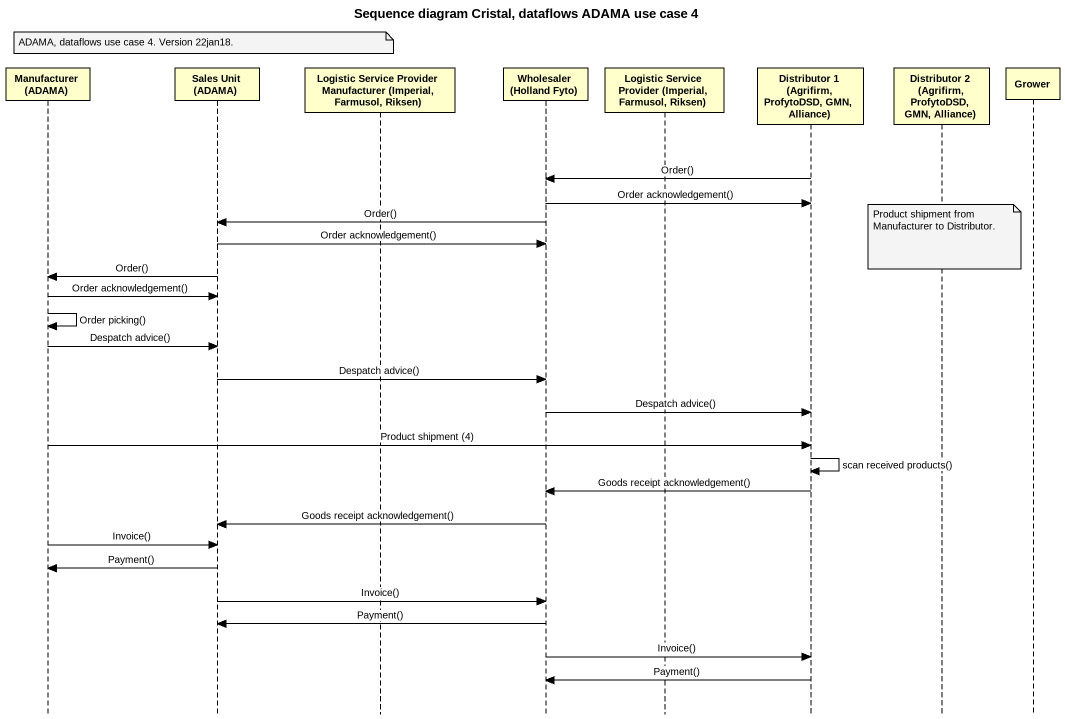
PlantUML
@startuml
title Sequence diagram Cristal, dataflows ADAMA use case 4
hide footbox
participant "Manufacturer (ADAMA)" as Manufacturer_ADAMA
participant "Sales Unit (ADAMA)" as Sales_Unit_ADAMA
participant "Logistic Service Provider Manufacturer (Imperial, Farmusol, Riksen)" as Logistic_Service_Provider
participant "Wholesaler (Holland Fyto)" as Wholesaler_Holland_Fyto
participant "Logistic Service Provider (Imperial, Farmusol, Riksen)" as Logistic_Service_Provider_2
participant "Distributor 1 (Agrifirm, ProfytoDSD, GMN, Alliance)" as Distributor_1_Agrifirm
participant "Distributor 2 (Agrifirm, ProfytoDSD, GMN, Alliance)" as Distributor_2_Agrifirm
participant Grower

note over Sales_Unit_ADAMA : ADAMA, dataflows use case 4. Version 22jan18.
Distributor_1_Agrifirm -> Wholesaler_Holland_Fyto : Order()
Wholesaler_Holland_Fyto -> Distributor_1_Agrifirm : Order acknowledgement()
Wholesaler_Holland_Fyto -> Sales_Unit_ADAMA : Order()
note over Distributor_2_Agrifirm : Product shipment from Manufacturer to Distributor.
Sales_Unit_ADAMA -> Wholesaler_Holland_Fyto : Order acknowledgement()
Sales_Unit_ADAMA -> Manufacturer_ADAMA : Order()
Manufacturer_ADAMA -> Sales_Unit_ADAMA : Order acknowledgement()
Manufacturer_ADAMA -> Manufacturer_ADAMA : Order picking()
Manufacturer_ADAMA -> Sales_Unit_ADAMA : Despatch advice()
Sales_Unit_ADAMA -> Wholesaler_Holland_Fyto : Despatch advice()
Wholesaler_Holland_Fyto -> Distributor_1_Agrifirm : Despatch advice()
Manufacturer_ADAMA -> Distributor_1_Agrifirm : Product shipment (4)
Distributor_1_Agrifirm -> Distributor_1_Agrifirm : scan received products()
Distributor_1_Agrifirm -> Wholesaler_Holland_Fyto : Goods receipt acknowledgement()
Wholesaler_Holland_Fyto -> Sales_Unit_ADAMA : Goods receipt acknowledgement()
Manufacturer_ADAMA -> Sales_Unit_ADAMA : Invoice()
Sales_Unit_ADAMA -> Manufacturer_ADAMA : Payment()
Sales_Unit_ADAMA -> Wholesaler_Holland_Fyto : Invoice()
Wholesaler_Holland_Fyto -> Sales_Unit_ADAMA : Payment()
Wholesaler_Holland_Fyto -> Distributor_1_Agrifirm : Invoice()
Distributor_1_Agrifirm -> Wholesaler_Holland_Fyto : Payment()
@enduml
